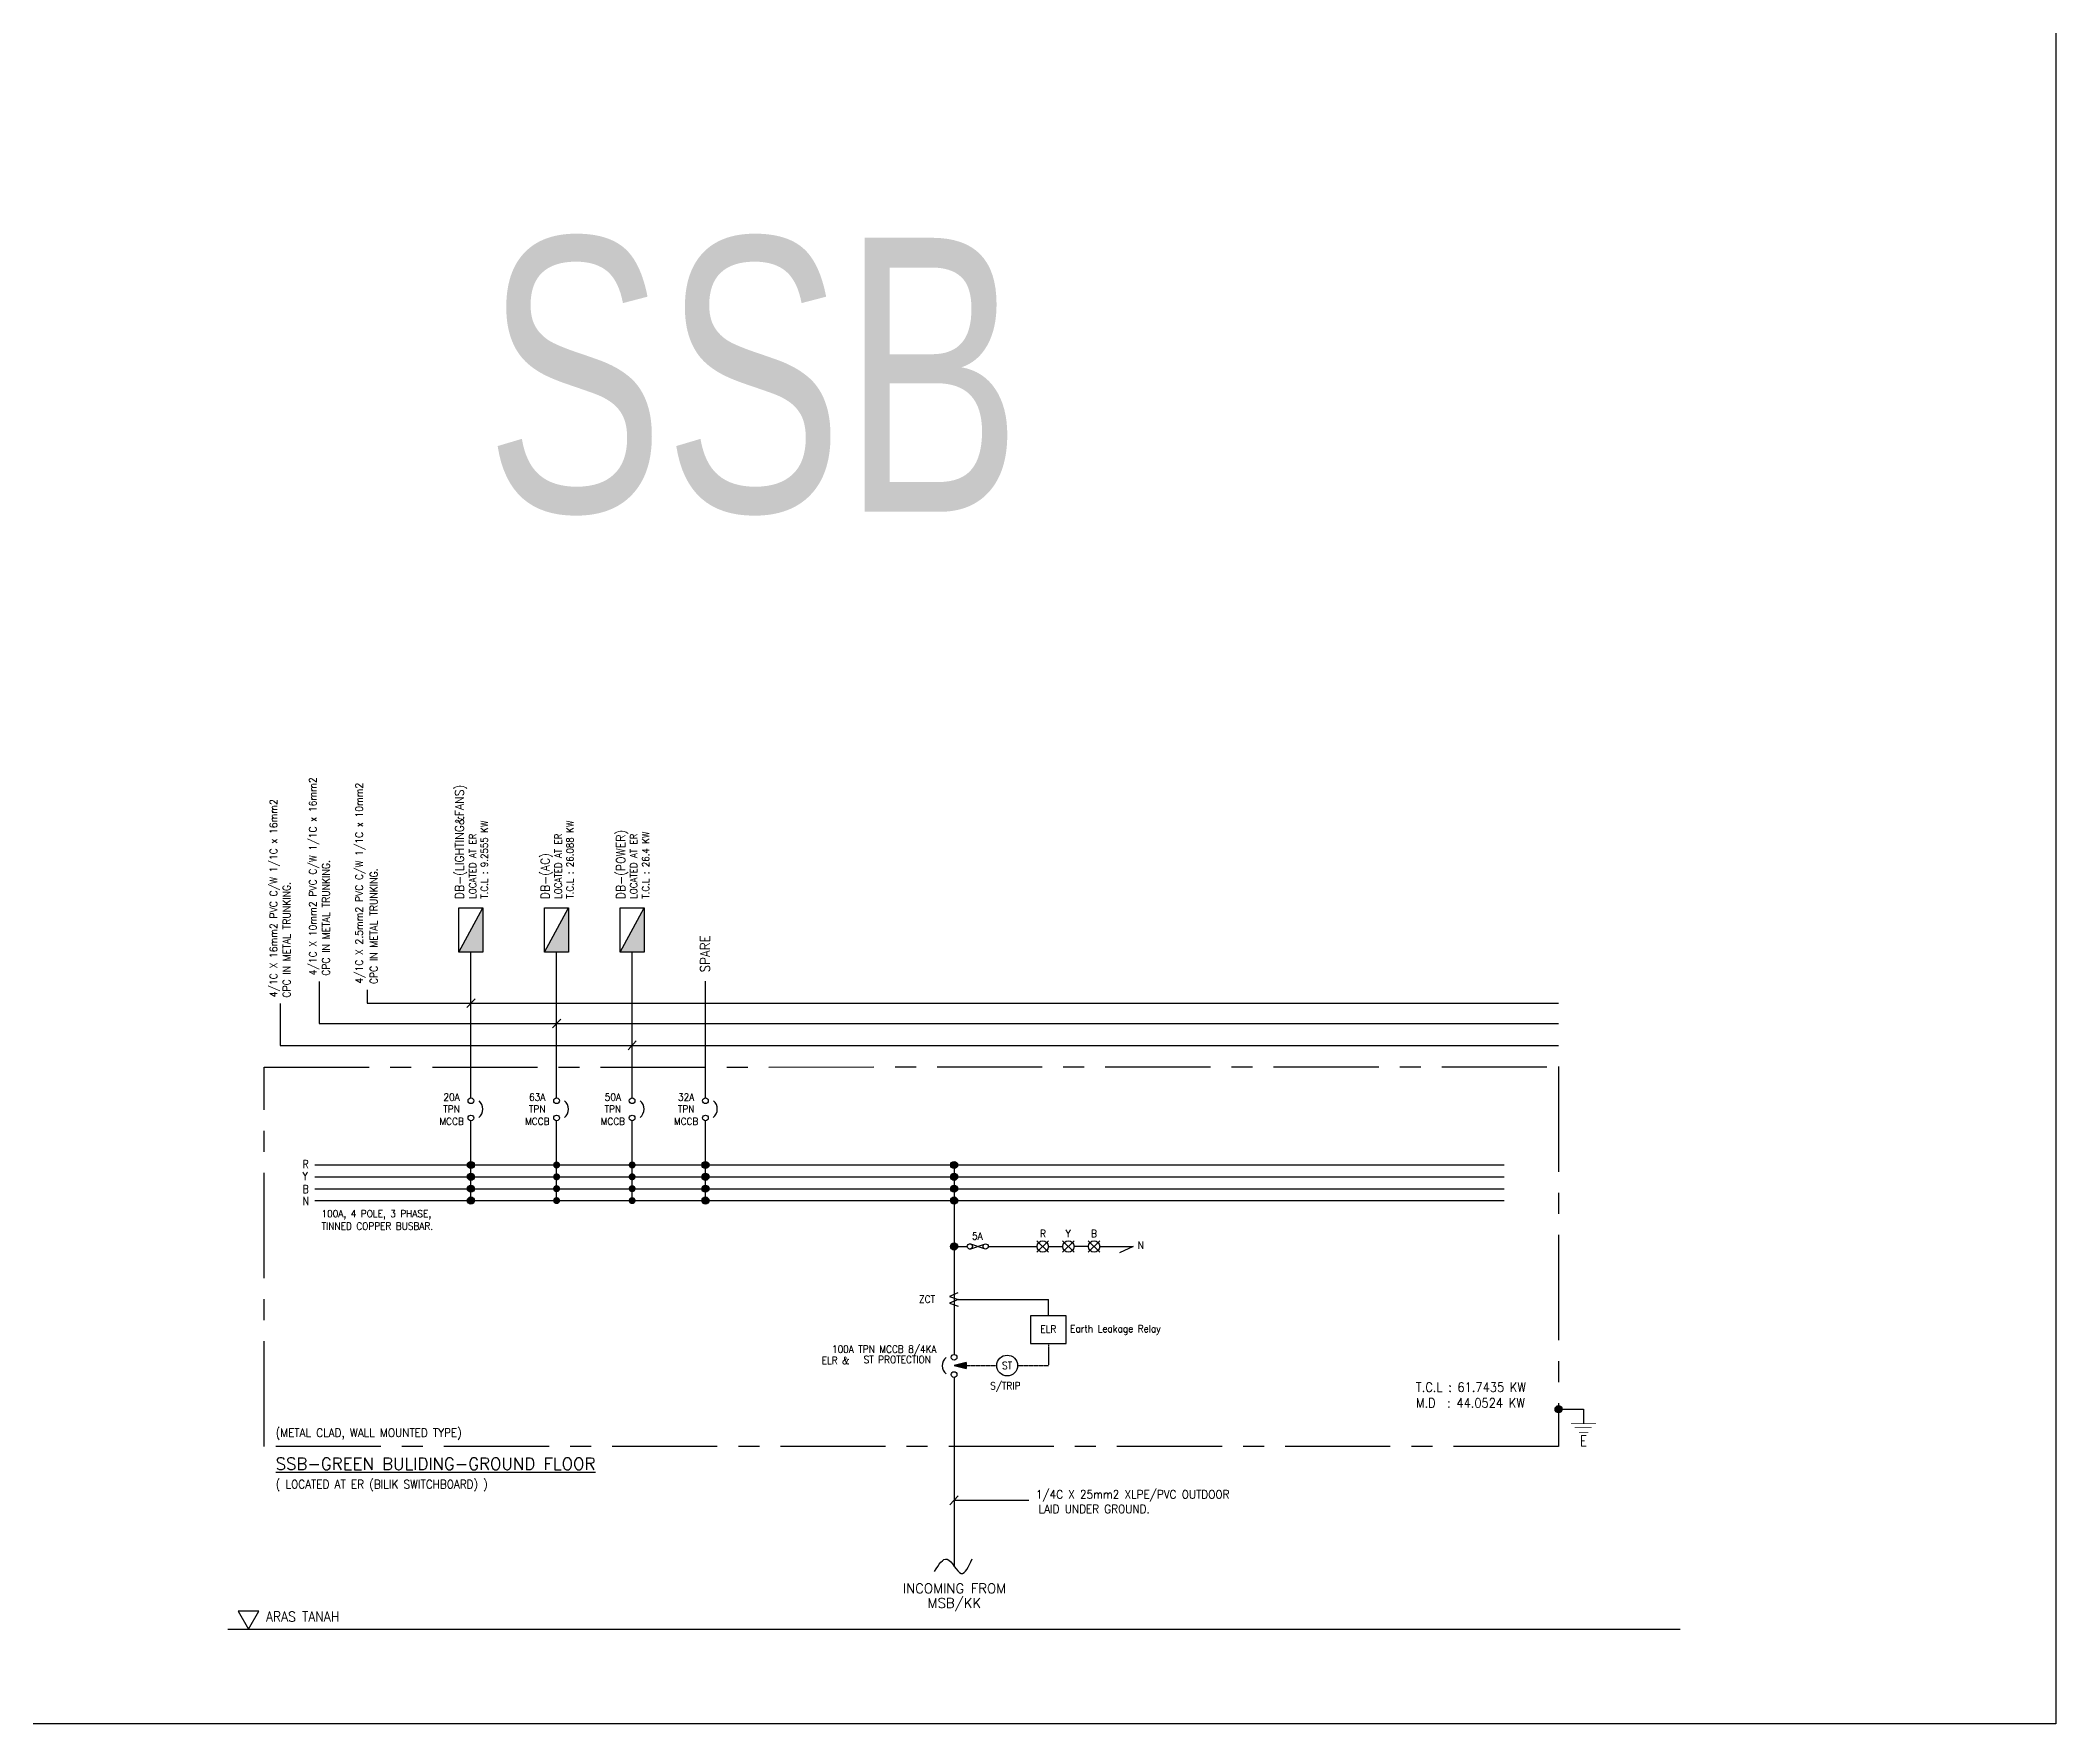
# Model space of a CAD drawing. Header units: inches. Extents: x 11139 to 944748, y -2121 to 162173.
# Drawn here: x 202428 to 298259, y -2121 to 77885 of the extents above; entities that cross this region are included whole.
import ezdxf
from ezdxf.enums import TextEntityAlignment as Align

# ---------------------------------------------------------------- set-up
doc = ezdxf.new("R2010")
doc.units = ezdxf.units.IN
doc.header["$MEASUREMENT"] = 0
for name, pattern in [('CENTERX2', [4, 2.5, -0.5, 0.5, -0.5]), ('DASHED', [19.05, 12.7, -6.35]), ('HIDDEN', [0.375, 0.25, -0.125])]:
    doc.linetypes.add(name, pattern=pattern)
for name, color, linetype in [('E-DB', 1, 'Continuous'), ('E-SCHEM', 7, 'Continuous'), ('L4', 5, 'Continuous'), ('LAMPU', 7, 'Continuous'), ('SCHEM', 7, 'Continuous'), ('TEL', 3, 'Continuous')]:
    doc.layers.add(name, color=color, linetype=linetype)
doc.layers.add('TEXT', color=8, linetype='Continuous', lineweight=20)
doc.styles.add('230', font='ROMANS.SHX', dxfattribs={"height": 230})
doc.styles.add('300', font='ROMANS', dxfattribs={"width": 0.75, "height": 300})
doc.styles.add('400', font='ROMANS.shx', dxfattribs={"width": 0.8, "height": 4})
doc.styles.add('ROMANS', font='romans.shx', dxfattribs={"width": 0.5, "height": 400})
doc.styles.add('SANSSERIF', font='SAS_____.pfb', dxfattribs={"width": 0.7, "height": 700})

# ---------------------------------------------------------------- blocks, each defined once
blk = doc.blocks.new('E-DB')
at = {"layer": 'E-DB'}
for p, q in [((-440, 480), (440, 480)), ((-440, 480), (440, 0)), ((-440, 0), (-440, 480)), ((440, 480), (440, 0)), ((440, 0), (-440, 0))]:
    blk.add_line(p, q, dxfattribs=at)
at = {"layer": 'E-DB', "color": 7}
blk.add_solid([(-440, 0), (-440, 480), (440, 0)], dxfattribs=at)

msp = doc.modelspace()

# ---------------------------------------------------------------- hatches: boundary and pattern name
at = {"layer": 'E-SCHEM'}
for points in [[(222734, 24433, 1), (223071, 24433, 1)], [(222734, 23869, 1), (223071, 23869, 1)], [(226808, 24433, 1), (227145, 24433, 1)], [(226808, 23869, 1), (227145, 23869, 1)], [(230402, 24433, 1), (230738, 24433, 1)], [(230402, 23869, 1), (230738, 23869, 1)], [(233886, 24433, 1), (234223, 24433, 1)], [(233886, 23869, 1), (234223, 23869, 1)], [(245710, 24433, 1), (246046, 24433, 1)], [(245710, 23869, 1), (246046, 23869, 1)], [(222734, 23304, 1), (223071, 23304, 1)], [(226808, 23304, 1), (227145, 23304, 1)], [(230402, 23304, 1), (230738, 23304, 1)], [(233886, 23304, 1), (234223, 23304, 1)], [(245710, 23304, 1), (246046, 23304, 1)], [(222734, 22740, 1), (223071, 22740, 1)], [(226808, 22740, 1), (227145, 22740, 1)], [(230402, 22740, 1), (230738, 22740, 1)], [(233886, 22740, 1), (234223, 22740, 1)], [(245710, 22740, 1), (246046, 22740, 1)], [(245710, 20558, 1), (246046, 20558, 1)], [(274451, 12823, 1), (274788, 12823, 1)]]:
    msp.add_hatch(color=1, dxfattribs=at).paths.add_polyline_path(points)
at = {"layer": 'SCHEM', "linetype": 'Continuous'}
msp.add_hatch(color=256, dxfattribs=at).paths.add_polyline_path([(246446, 15047), (245878, 14899), (246446, 14752)])

# ---------------------------------------------------------------- linework, layer by layer
msp.add_lwpolyline([(11139, 157891), (298259, 157373), (298259, -2121), (11139, -2121)], close=True)
at = {"layer": 'E-SCHEM', "color": 1, "linetype": 'Continuous'}
for p, q in [((222903, 27620), (222903, 34546)), ((226977, 27620), (226977, 34546)), ((230570, 27620), (230570, 34546)), ((222903, 22740), (222903, 26531)), ((226977, 22740), (226977, 26531)), ((230570, 22740), (230570, 26531)), ((234055, 22740), (234055, 26531)), ((245878, 24433), (245878, 15425)), ((245878, 18906), (245878, 18504)), ((245878, 14336), (245878, 5370))]:
    msp.add_line(p, q, dxfattribs=at)
at = {"layer": 'E-SCHEM', "color": 9}
for p, q in [((215695, 33150), (215695, 31154)), ((217969, 32754), (217969, 32125)), ((213826, 32112), (213826, 30116)), ((217969, 32125), (274612, 32125)), ((215695, 31154), (274612, 31154)), ((213826, 30116), (274612, 30116)), ((249430, 8491), (245878, 8491))]:
    msp.add_line(p, q, dxfattribs=at)
at = {"layer": 'E-SCHEM', "color": 4, "linetype": 'Continuous'}
for p, q in [((223100, 32334), (222706, 31916)), ((227174, 31363), (226779, 30945)), ((230767, 30326), (230373, 29907)), ((215489, 24433), (272035, 24433)), ((215489, 23869), (272035, 23869)), ((215489, 23304), (272035, 23304)), ((215489, 22740), (272035, 22740)), ((246075, 8700), (245681, 8282))]:
    msp.add_line(p, q, dxfattribs=at)
at = {"layer": 'E-SCHEM'}
for p, q in [((250368, 20833), (249817, 20283)), ((249817, 20833), (250368, 20283)), ((251590, 20833), (251039, 20283)), ((251039, 20833), (251590, 20283)), ((252261, 20833), (252812, 20283)), ((252812, 20833), (252261, 20283)), ((246055, 18356), (245655, 18184)), ((245655, 18184), (246066, 18041)), ((246066, 18041), (245666, 17868)), ((245666, 17868), (246077, 17725))]:
    msp.add_line(p, q, dxfattribs=at)
for centre, radius in [((222903, 27485), 135), ((226977, 27485), 135), ((230570, 27485), 135), ((234055, 27485), 135), ((222903, 26666), 135), ((226977, 26666), 135), ((230570, 26666), 135), ((234055, 26666), 135), ((222903, 24433), 168), ((222903, 23869), 168), ((234055, 24433), 168), ((234055, 23869), 168), ((245878, 24433), 168), ((245878, 24433), 168), ((245878, 23869), 168), ((245878, 23869), 168), ((222903, 23304), 168), ((234055, 23304), 168), ((245878, 23304), 168), ((245878, 23304), 168), ((222903, 22740), 168), ((234055, 22740), 168), ((245878, 22740), 168), ((245878, 20558), 168), ((245878, 15291), 135), ((245878, 14471), 135), ((274620, 12823), 168)]:
    msp.add_circle(centre, radius, dxfattribs=at)
at = {"layer": 'E-SCHEM', "color": 1, "linetype": 'Continuous'}
for centre, start, end in [((222964, 27090), 308.52172, 49.94928), ((227037, 27090), 308.52172, 49.94928), ((230631, 27090), 308.52172, 49.94928), ((234116, 27090), 308.52172, 49.94928), ((245817, 14896), 130.05072, 231.47828)]:
    msp.add_arc(centre, 503, start, end, dxfattribs=at)
at = {"layer": 'E-SCHEM', "color": 1}
msp.add_spline([(244952, 5112), (245547, 5698), (246214, 5022), (246737, 5716)], degree=3, dxfattribs=at)
at = {"layer": 'L4', "color": 9, "linetype": 'CENTERX2', "ltscale": 2000}
msp.add_lwpolyline([(213069, 29075), (274620, 29105), (274620, 11059), (213069, 11059)], close=True, dxfattribs=at)
at = {"layer": 'SCHEM', "color": 10, "linetype": 'DASHED', "ltscale": 3500}
msp.add_line((234055, 27620), (234055, 33163), dxfattribs=at)
at = {"layer": 'SCHEM'}
for p, q in [((245878, 20558), (246507, 20558)), ((246630, 20435), (247377, 20681)), ((247377, 20435), (246630, 20681)), ((247500, 20558), (249824, 20558)), ((250361, 20558), (251046, 20558)), ((252269, 20558), (251583, 20558)), ((252805, 20558), (254394, 20558)), ((254394, 20558), (253745, 20263)), ((254394, 20558), (253745, 20263)), ((246035, 18041), (250361, 18041)), ((250361, 17265), (250361, 18041)), ((246446, 15047), (245878, 14899)), ((245878, 14899), (246446, 14752)), ((246446, 15047), (246446, 14752)), ((275802, 12823), (275802, 12137))]:
    msp.add_line(p, q, dxfattribs=at)
at = {"layer": 'SCHEM', "linetype": 'HIDDEN'}
for p, q in [((250361, 15946), (250361, 14899)), ((246446, 14899), (247908, 14899)), ((248899, 14899), (250361, 14899))]:
    msp.add_line(p, q, dxfattribs=at)
at = {"layer": 'SCHEM', "color": 7}
msp.add_line((274620, 12823), (275802, 12823), dxfattribs=at)
at = {"layer": 'SCHEM'}
msp.add_lwpolyline([(249513, 17265), (249513, 15946), (251208, 15946), (251208, 17265)], close=True, dxfattribs=at)
at = {"layer": 'SCHEM', "const_width": 34.3}
for points in [[(275209, 12137), (276394, 12137)], [(275381, 11953), (276196, 11953)], [(275592, 11728), (276039, 11728)]]:
    msp.add_lwpolyline(points, dxfattribs=at)
at = {"layer": 'SCHEM', "color": 1, "elevation": 0}
msp.add_lwpolyline([(212324, 2378), (212816, 3229), (211833, 3229)], close=True, dxfattribs=at)
at = {"layer": 'SCHEM'}
for centre, radius in [((246630, 20558), 123), ((247377, 20558), 123), ((250092, 20558), 268), ((251315, 20558), 268), ((252537, 20558), 268), ((248403, 14899), 495)]:
    msp.add_circle(centre, radius, dxfattribs=at)
at = {"layer": 'TEL', "color": 8, "linetype": 'Continuous'}
msp.add_line((211338, 2378, 0), (280399, 2378, 0), dxfattribs=at)

# ---------------------------------------------------------------- block references
at = {"layer": 'E-DB', "color": 7, "xscale": 2.392031249939464, "yscale": 2.392031249939464, "zscale": 2.39203125, "rotation": 90}
for p in [(223477, 35595, 0), (227551, 35595, 0), (231144, 35595, 0)]:
    msp.add_blockref('E-DB', p, dxfattribs=at)

# ---------------------------------------------------------------- texts
at = {"layer": 'E-SCHEM', "color": 7, "linetype": 'Continuous', "width": 0.9}
for s, height, style, p in [('4/1C X 10mm2 PVC C/W 1/1C x 16mm2 ', 357.96, '230', (215564, 33440, 0)), ('4/1C X 2.5mm2 PVC C/W 1/1C x 10mm2 ', 357.96, '230', (217766, 33045, 0)), ('4/1C X 16mm2 PVC C/W 1/1C x 16mm2 ', 357.96, '230', (213695, 32402, 0)), ('T.C.L : 9.2555 KW', 334.88, '400', (223713, 37089, 0)), ('T.C.L : 26.088 KW', 334.88, '400', (227787, 37089, 0)), ('T.C.L : 26.4 KW', 334.88, '400', (231381, 37089, 0)), ('LOCATED AT ER', 334.88, '400', (223147, 37080, 0)), ('LOCATED AT ER', 334.88, '400', (227220, 37080, 0)), ('LOCATED AT ER', 334.88, '400', (230814, 37080, 0)), ('CPC IN METAL TRUNKING.', 357.96, '230', (216188, 33425, 0)), ('CPC IN METAL TRUNKING.', 357.96, '230', (218462, 33029, 0)), ('CPC IN METAL TRUNKING.', 357.96, '230', (214319, 32387, 0))]:
    msp.add_text(s, height=height, rotation=90, dxfattribs=dict(at, style=style)).set_placement(p)
at = {"layer": 'E-SCHEM', "color": 6, "linetype": 'Continuous', "style": '400', "width": 0.9}
for s, height, p in [('DB-(LIGHTING&FANS)', 421, (222570, 37065, 0)), ('DB-(POWER)', 421, (230238, 37065, 0)), ('DB-(AC)', 421, (226644, 37065, 0)), ('SPARE', 460.7, (234268, 33587))]:
    msp.add_text(s, height=height, rotation=90, dxfattribs=at).set_placement(p)
at = {"layer": 'E-SCHEM', "color": 7, "linetype": 'Continuous', "style": '230', "width": 0.9}
for s, p in [('20A', (221985, 27487)), ('63A', (226059, 27487)), ('50A', (229652, 27487)), ('32A', (233137, 27487)), ('TPN', (221985, 26919)), ('TPN', (226059, 26919)), ('TPN', (229652, 26919)), ('TPN', (233137, 26919)), ('MCCB', (221985, 26333)), ('MCCB', (226059, 26333)), ('MCCB', (229652, 26333)), ('MCCB', (233137, 26333)), ('ELR', (250361, 16457))]:
    msp.add_text(s, height=345.5, dxfattribs=at).set_placement(p, align=Align.CENTER)
at = {"layer": 'E-SCHEM', "color": 7, "linetype": 'Continuous'}
for s, height, style, width, p in [('Y', 386, '300', 0.8, (214903, 23712)), ('R', 386, '300', 0.8, (214903, 24276)), ('B', 386, '300', 0.8, (214903, 23091)), ('N', 386, '300', 0.8, (214903, 22527)), ('100A, 4 POLE, 3 PHASE,', 345.51, '230', 0.9, (215801, 21946)), ('TINNED COPPER BUSBAR.', 345.51, '230', 0.9, (215801, 21354)), ('5A', 345.5, '230', 0.9, (246730, 20882)), ('R', 346, '230', 0.9, (249962, 21000)), ('Y', 346, '230', 0.9, (251181, 21000)), ('B', 346, '230', 0.9, (252388, 21000)), ('N', 346, '230', 0.9, (254614, 20448)), ('Earth Leakage Relay', 345.51, '230', 0.9, (251398, 16478)), ('S/TRIP', 345.5, '230', 0.9, (247595, 13766)), ('T.C.L : 61.7435 KW', 441.92, '400', 0.9, (267839, 13650, 0)), ('M.D  : 44.0524 KW', 441.92, '400', 0.9, (267839, 12903, 0)), ('(METAL CLAD, WALL MOUNTED TYPE)', 403.1, '400', 0.9, (213621, 11506)), ('( LOCATED AT ER (BILIK SWITCHBOARD) )', 403.1, '400', 0.9, (213621, 9058)), ('1/4C X 25mm2 XLPE/PVC OUTDOOR', 403.1, '230', 0.9, (249767, 8575)), ('LAID UNDER GROUND.', 403.1, '230', 0.9, (249895, 7881)), ('ARAS TANAH', 478.4, '400', 0.9, (213159, 2728, 0))]:
    msp.add_text(s, height=height, dxfattribs=dict(at, style=style, width=width)).set_placement(p)
at = {"layer": 'E-SCHEM', "color": 7, "linetype": 'Continuous', "style": '230', "width": 0.9}
for s, height, p in [('ZCT', 345.5, (244971, 17883)), ('100A TPN MCCB 8/4KA', 345.51, (245042, 15506, 0)), ('ST PROTECTION', 345.51, (244775, 15010, 0)), ('ELR &', 345.5, (240901, 14972, 0))]:
    msp.add_text(s, height=height, dxfattribs=at).set_placement(p, align=Align.RIGHT)
msp.add_text('ST', height=345.5, dxfattribs=at).set_placement((248403, 14899), align=Align.MIDDLE_CENTER)
at = {"layer": 'E-SCHEM', "color": 1, "style": 'ROMANS'}
msp.add_text('%%USSB-GREEN BULIDING-GROUND FLOOR', height=575.85, dxfattribs=at).set_placement((213621, 9943))
for s, height, p in [('INCOMING FROM', 460.68, (245894, 4075)), ('MSB/KK', 460.7, (245894, 3386))]:
    msp.add_text(s, height=height, dxfattribs=at).set_placement(p, align=Align.CENTER)
at = {"layer": 'LAMPU', "color": 7, "lineweight": 100, "ltscale": 5, "style": 'SANSSERIF', "width": 0.7}
msp.add_text('SSB', height=13024.5, dxfattribs=at).set_placement((223596, 55477))
at = {"layer": 'TEXT', "style": '230', "width": 0.75}
msp.add_text('E', height=509, dxfattribs=at).set_placement((275650, 11061))

doc.saveas('drawing.dxf')
